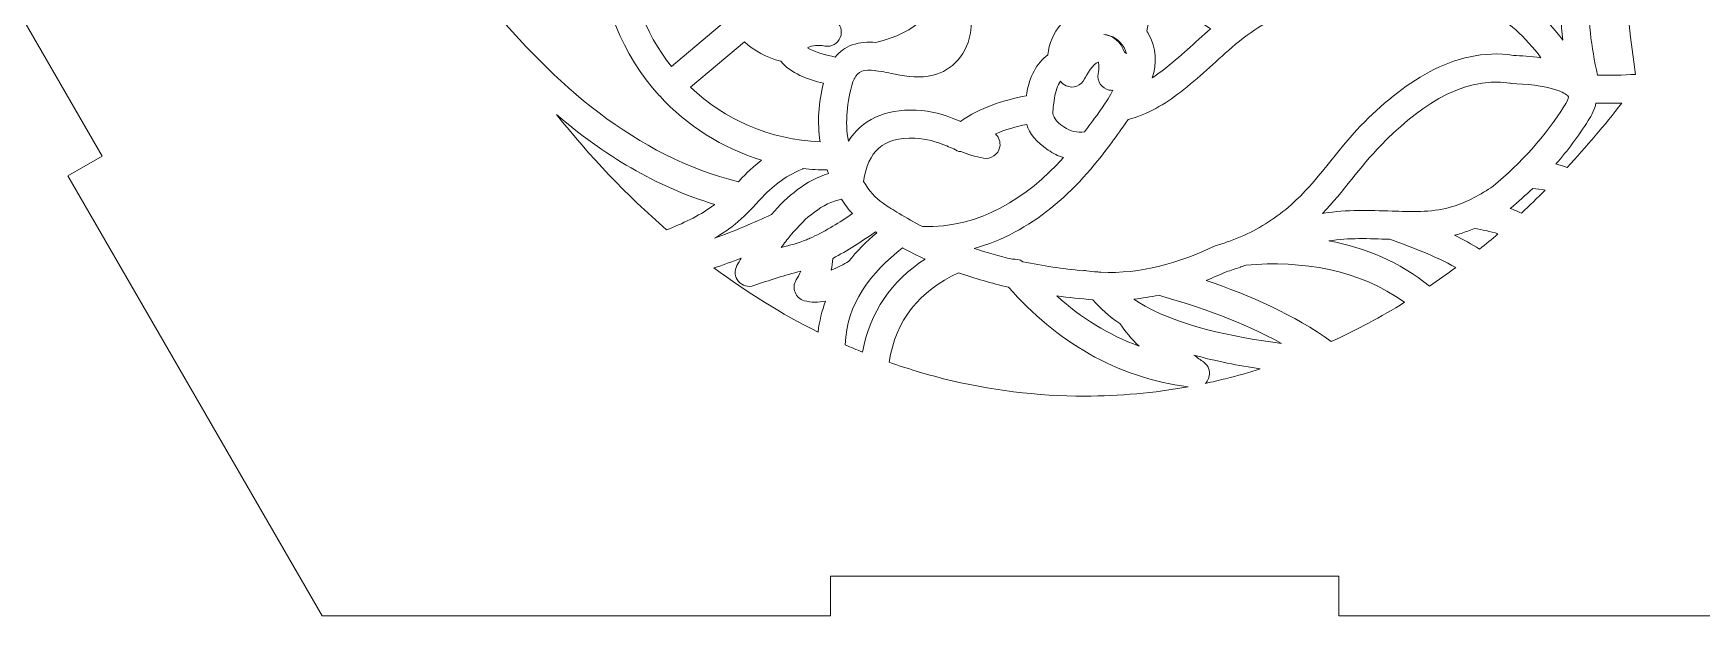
# Model space of a CAD drawing. Header units: millimetres. Extents: x -1990 to 1990, y -412 to 412.
# Drawn here: x 1651.9 to 1778.2, y 184.2 to 228.3 of the extents above; entities that cross this region are included whole.
import ezdxf

# ---------------------------------------------------------------- set-up
doc = ezdxf.new("R2010")
doc.units = ezdxf.units.MM
doc.header["$MEASUREMENT"] = 0
doc.layers.add('Camada 1', color=7, linetype='Continuous')

msp = doc.modelspace()

# ---------------------------------------------------------------- linework, layer by layer
at = {"layer": 'Camada 1', "color": 250, "lineweight": 9}
for points, knots in [([(1789.1841, 184.1591), (1789.1841, 184.1591), (1808.4291, 217.4923), (1808.4291, 217.4923), (1808.4291, 217.4923), (1808.4291, 217.4923), (1805.8311, 218.9923), (1805.8311, 218.9923), (1805.8311, 218.9923), (1805.8311, 218.9923), (1825.0761, 252.3257), (1825.0761, 252.3257), (1825.0761, 252.3257), (1825.0761, 252.3257), (1827.6741, 250.8257), (1827.6741, 250.8257), (1827.6741, 250.8257), (1827.6741, 250.8257), (1846.9192, 284.159), (1846.9192, 284.159), (1846.9192, 284.159), (1846.9192, 284.159), (1827.6741, 317.4923), (1827.6741, 317.4923), (1827.6741, 317.4923), (1827.6741, 317.4923), (1825.0761, 315.9923), (1825.0761, 315.9923), (1825.0761, 315.9923), (1825.0761, 315.9923), (1805.8311, 349.3256), (1805.8311, 349.3256), (1805.8311, 349.3256), (1805.8311, 349.3256), (1808.4291, 350.8256), (1808.4291, 350.8256), (1808.4291, 350.8256), (1808.4291, 350.8256), (1789.1841, 384.1589), (1789.1841, 384.1589), (1789.1841, 384.1589), (1789.1841, 384.1589), (1750.6942, 384.1589), (1750.6942, 384.1589), (1750.6942, 384.1589), (1750.6942, 384.1589), (1750.6942, 381.1589), (1750.6942, 381.1589), (1750.6942, 381.1589), (1750.6942, 381.1589), (1712.2042, 381.1589), (1712.2042, 381.1589), (1712.2042, 381.1589), (1712.2042, 381.1589), (1712.2042, 384.1589), (1712.2042, 384.1589), (1712.2042, 384.1589), (1712.2042, 384.1589), (1673.7142, 384.1589), (1673.7142, 384.1589), (1673.7142, 384.1589), (1673.7142, 384.1589), (1654.4693, 350.8256), (1654.4693, 350.8256), (1654.4693, 350.8256), (1654.4693, 350.8256), (1657.0673, 349.3256), (1657.0673, 349.3256), (1657.0673, 349.3256), (1657.0673, 349.3256), (1637.8223, 315.9923), (1637.8223, 315.9923), (1637.8223, 315.9923), (1637.8223, 315.9923), (1635.2243, 317.4923), (1635.2243, 317.4923), (1635.2243, 317.4923), (1635.2243, 317.4923), (1615.9792, 284.159), (1615.9792, 284.159), (1615.9792, 284.159), (1615.9792, 284.159), (1635.2243, 250.8257), (1635.2243, 250.8257), (1635.2243, 250.8257), (1635.2243, 250.8257), (1637.8223, 252.3257), (1637.8223, 252.3257), (1637.8223, 252.3257), (1637.8223, 252.3257), (1657.0673, 218.9923), (1657.0673, 218.9923), (1657.0673, 218.9923), (1657.0673, 218.9923), (1654.4693, 217.4923), (1654.4693, 217.4923), (1654.4693, 217.4923), (1654.4693, 217.4923), (1673.7142, 184.1591), (1673.7142, 184.1591), (1673.7142, 184.1591), (1673.7142, 184.1591), (1712.2042, 184.1591), (1712.2042, 184.1591), (1712.2042, 184.1591), (1712.2042, 184.1591), (1712.2042, 187.1591), (1712.2042, 187.1591), (1712.2042, 187.1591), (1712.2042, 187.1591), (1750.6942, 187.1591), (1750.6942, 187.1591), (1750.6942, 187.1591), (1750.6942, 187.1591), (1750.6942, 184.1591), (1750.6942, 184.1591), (1750.6942, 184.1591), (1750.6942, 184.1591), (1789.1841, 184.1591), (1789.1841, 184.1591)], [0, 0, 0, 0, 0.03225806, 0.03225806, 0.03225806, 0.03225806, 0.06451613, 0.06451613, 0.06451613, 0.06451613, 0.09677419, 0.09677419, 0.09677419, 0.09677419, 0.12903226, 0.12903226, 0.12903226, 0.12903226, 0.16129032, 0.16129032, 0.16129032, 0.16129032, 0.19354839, 0.19354839, 0.19354839, 0.19354839, 0.22580645, 0.22580645, 0.22580645, 0.22580645, 0.25806452, 0.25806452, 0.25806452, 0.25806452, 0.29032258, 0.29032258, 0.29032258, 0.29032258, 0.32258065, 0.32258065, 0.32258065, 0.32258065, 0.35483871, 0.35483871, 0.35483871, 0.35483871, 0.38709677, 0.38709677, 0.38709677, 0.38709677, 0.41935484, 0.41935484, 0.41935484, 0.41935484, 0.4516129, 0.4516129, 0.4516129, 0.4516129, 0.48387097, 0.48387097, 0.48387097, 0.48387097, 0.51612903, 0.51612903, 0.51612903, 0.51612903, 0.5483871, 0.5483871, 0.5483871, 0.5483871, 0.58064516, 0.58064516, 0.58064516, 0.58064516, 0.61290323, 0.61290323, 0.61290323, 0.61290323, 0.64516129, 0.64516129, 0.64516129, 0.64516129, 0.67741935, 0.67741935, 0.67741935, 0.67741935, 0.70967742, 0.70967742, 0.70967742, 0.70967742, 0.74193548, 0.74193548, 0.74193548, 0.74193548, 0.77419355, 0.77419355, 0.77419355, 0.77419355, 0.80645161, 0.80645161, 0.80645161, 0.80645161, 0.83870968, 0.83870968, 0.83870968, 0.83870968, 0.87096774, 0.87096774, 0.87096774, 0.87096774, 0.90322581, 0.90322581, 0.90322581, 0.90322581, 0.93548387, 0.93548387, 0.93548387, 0.93548387, 1, 1, 1, 1]), ([(1763.3445, 247.3596), (1763.1878, 247.4497), (1763.1238, 247.4517), (1763.0596, 247.4536), (1763.0596, 247.4536), (1762.9719, 244.2933), (1762.9239, 241.1223), (1762.9836, 237.9635), (1762.9836, 237.9635), (1763.0221, 235.9388), (1763.0866, 233.8071), (1763.342, 231.7817), (1763.342, 231.7817), (1764.9475, 230.7852), (1766.4057, 229.4529), (1767.6655, 227.7729), (1767.6655, 227.7729), (1767.5118, 229.0274), (1767.4458, 230.2929), (1767.4694, 231.628), (1767.4694, 231.628), (1767.5052, 233.6521), (1767.691, 235.6785), (1767.7563, 237.7047), (1767.7563, 237.7047), (1767.7784, 238.3941), (1767.5749, 239.0408), (1767.2455, 239.6409), (1767.2455, 239.6409), (1767.2332, 239.6633), (1767.2234, 239.6826), (1767.2128, 239.7058), (1767.2128, 239.7058), (1766.992, 240.1824), (1766.82, 240.6983), (1766.686, 241.2337), (1766.686, 241.2337), (1766.4782, 240.0548), (1765.9209, 238.9711), (1764.834, 238.1202), (1764.834, 238.1202), (1764.3727, 237.7591), (1763.7022, 237.841), (1763.3413, 238.302), (1763.3413, 238.302), (1762.9802, 238.7633), (1763.0621, 239.4338), (1763.5232, 239.7947), (1763.5232, 239.7947), (1765.6029, 241.4226), (1764.3623, 244.9093), (1763.5238, 246.8566), (1763.5238, 246.8566), (1763.4657, 246.9917), (1763.4377, 247.1325), (1763.3445, 247.3596)], [0, 0, 0, 0, 0.06666667, 0.06666667, 0.06666667, 0.06666667, 0.13333333, 0.13333333, 0.13333333, 0.13333333, 0.2, 0.2, 0.2, 0.2, 0.26666667, 0.26666667, 0.26666667, 0.26666667, 0.33333333, 0.33333333, 0.33333333, 0.33333333, 0.4, 0.4, 0.4, 0.4, 0.46666667, 0.46666667, 0.46666667, 0.46666667, 0.53333333, 0.53333333, 0.53333333, 0.53333333, 0.6, 0.6, 0.6, 0.6, 0.66666667, 0.66666667, 0.66666667, 0.66666667, 0.73333333, 0.73333333, 0.73333333, 0.73333333, 0.8, 0.8, 0.8, 0.8, 0.86666667, 0.86666667, 0.86666667, 0.86666667, 1, 1, 1, 1]), ([(1771.9627, 240.3204), (1771.6567, 240.4371), (1771.3628, 240.5977), (1771.1063, 240.7538), (1771.1063, 240.7538), (1770.2366, 241.2833), (1769.3717, 241.97), (1768.5672, 242.6456), (1768.5672, 242.6456), (1768.682, 241.9264), (1768.8581, 241.2242), (1769.1286, 240.6296), (1769.1286, 240.6296), (1769.6313, 239.702), (1769.9159, 238.6972), (1769.8816, 237.6362), (1769.8816, 237.6362), (1769.8168, 235.6206), (1769.6311, 233.6031), (1769.5956, 231.5905), (1769.5956, 231.5905), (1769.5556, 229.3296), (1769.7923, 227.2991), (1770.2944, 225.1408), (1770.2944, 225.1408), (1771.2397, 225.0998), (1772.2117, 225.1298), (1773.1549, 225.1906), (1773.1549, 225.1906), (1772.4563, 230.2042), (1772.0469, 235.2591), (1771.9627, 240.3204)], [0, 0, 0, 0, 0.11111111, 0.11111111, 0.11111111, 0.11111111, 0.22222222, 0.22222222, 0.22222222, 0.22222222, 0.33333333, 0.33333333, 0.33333333, 0.33333333, 0.44444444, 0.44444444, 0.44444444, 0.44444444, 0.55555556, 0.55555556, 0.55555556, 0.55555556, 0.66666667, 0.66666667, 0.66666667, 0.66666667, 0.77777778, 0.77777778, 0.77777778, 0.77777778, 1, 1, 1, 1]), ([(1703.4855, 237.9029), (1703.4855, 237.9029), (1698.252, 241.4675), (1698.252, 241.4675), (1698.252, 241.4675), (1697.3775, 239.555), (1696.8903, 237.4287), (1696.8903, 235.1883), (1696.8903, 235.1883), (1696.8903, 231.6337), (1698.117, 228.366), (1700.17, 225.785), (1700.17, 225.785), (1700.17, 225.785), (1704.3357, 229.2966), (1704.3357, 229.2966), (1704.3357, 229.2966), (1703.7301, 230.2914), (1703.3118, 231.4476), (1703.0413, 232.6864), (1703.0413, 232.6864), (1703.0317, 232.7302), (1703.0257, 232.768), (1703.0215, 232.8125), (1703.0215, 232.8125), (1702.8529, 234.5856), (1702.9866, 236.3026), (1703.4855, 237.9029)], [0, 0, 0, 0, 0.125, 0.125, 0.125, 0.125, 0.25, 0.25, 0.25, 0.25, 0.375, 0.375, 0.375, 0.375, 0.5, 0.5, 0.5, 0.5, 0.625, 0.625, 0.625, 0.625, 0.75, 0.75, 0.75, 0.75, 1, 1, 1, 1]), ([(1705.2336, 217.0545), (1705.2336, 217.0545), (1705.281, 217.1058), (1705.281, 217.1058), (1705.281, 217.1058), (1705.8615, 217.7325), (1706.403, 218.2437), (1706.9905, 218.686), (1706.9905, 218.686), (1703.9919, 219.5964), (1701.3392, 221.3019), (1699.2774, 223.557), (1699.2774, 223.557), (1699.2668, 223.5682), (1699.2564, 223.5797), (1699.2462, 223.5914), (1699.2462, 223.5914), (1696.4612, 226.6539), (1694.7638, 230.7231), (1694.7638, 235.1883), (1694.7638, 235.1883), (1694.7638, 235.3427), (1694.7659, 235.4964), (1694.7697, 235.6498), (1694.7697, 235.6498), (1694.6028, 235.5892), (1694.4363, 235.5271), (1694.27, 235.4637), (1694.27, 235.4637), (1694.2562, 235.4579), (1694.2423, 235.4528), (1694.2285, 235.4477), (1694.2285, 235.4477), (1692.8358, 234.9148), (1691.4725, 234.2894), (1690.1763, 233.5527), (1690.1763, 233.5527), (1690.1633, 233.5449), (1690.1501, 233.5374), (1690.1368, 233.5302), (1690.1368, 233.5302), (1688.7285, 232.7264), (1687.4003, 231.7907), (1686.2013, 230.6989), (1686.2013, 230.6989), (1691.1752, 224.5277), (1697.5083, 218.9385), (1705.2336, 217.0545)], [0, 0, 0, 0, 0.07692308, 0.07692308, 0.07692308, 0.07692308, 0.15384615, 0.15384615, 0.15384615, 0.15384615, 0.23076923, 0.23076923, 0.23076923, 0.23076923, 0.30769231, 0.30769231, 0.30769231, 0.30769231, 0.38461538, 0.38461538, 0.38461538, 0.38461538, 0.46153846, 0.46153846, 0.46153846, 0.46153846, 0.53846154, 0.53846154, 0.53846154, 0.53846154, 0.61538462, 0.61538462, 0.61538462, 0.61538462, 0.69230769, 0.69230769, 0.69230769, 0.69230769, 0.76923077, 0.76923077, 0.76923077, 0.76923077, 0.84615385, 0.84615385, 0.84615385, 0.84615385, 1, 1, 1, 1]), ([(1714.0276, 224.8831), (1714.0176, 224.8618), (1714.0068, 224.841), (1713.9953, 224.8204), (1713.9953, 224.8204), (1713.9625, 224.754), (1713.933, 224.6864), (1713.906, 224.6192), (1713.906, 224.6192), (1713.4386, 223.0957), (1713.2995, 221.5948), (1713.5613, 220.1223), (1713.5613, 220.1223), (1714.5703, 221.7304), (1716.2843, 222.5813), (1718.6942, 222.4745), (1718.6942, 222.4745), (1719.8489, 222.4235), (1720.761, 222.1638), (1721.8177, 221.727), (1721.8177, 221.727), (1721.8992, 221.6934), (1721.9793, 221.6601), (1722.0591, 221.6269), (1722.0591, 221.6269), (1723.5239, 222.6602), (1725.2796, 223.2431), (1727.0419, 223.5638), (1727.0419, 223.5638), (1727.0499, 223.6184), (1727.0585, 223.6735), (1727.0674, 223.7294), (1727.0674, 223.7294), (1727.2703, 225.0094), (1727.8, 226.0417), (1728.6583, 226.6658), (1728.6583, 226.6658), (1728.7425, 227.5264), (1729.1, 228.3286), (1729.6559, 228.9636), (1729.6559, 228.9636), (1729.2044, 230.0571), (1727.5863, 230.1898), (1726.5262, 230.2183), (1726.5262, 230.2183), (1725.9407, 230.2338), (1725.4761, 230.7242), (1725.4918, 231.3096), (1725.4918, 231.3096), (1725.5073, 231.8951), (1725.9977, 232.3597), (1726.5832, 232.344), (1726.5832, 232.344), (1728.5181, 232.2923), (1730.5741, 231.7845), (1731.4594, 230.1549), (1731.4594, 230.1549), (1731.4905, 230.1651), (1731.5219, 230.1749), (1731.5534, 230.1842), (1731.5534, 230.1842), (1732.4576, 230.4539), (1733.3944, 230.3958), (1734.2233, 230.0673), (1734.2233, 230.0673), (1734.2293, 230.6646), (1734.1123, 231.258), (1733.8342, 231.8104), (1733.8342, 231.8104), (1733.7848, 231.9087), (1733.7315, 232.0033), (1733.6696, 232.1024), (1733.6696, 232.1024), (1732.8836, 233.349), (1731.4413, 233.9464), (1730.0193, 234.1273), (1730.0193, 234.1273), (1729.4602, 234.1984), (1728.8886, 234.2116), (1728.3127, 234.1773), (1728.3127, 234.1773), (1728.2755, 234.1729), (1728.2379, 234.1703), (1728.1996, 234.1699), (1728.1996, 234.1699), (1726.2788, 234.0348), (1724.3152, 233.3796), (1722.6067, 232.5883), (1722.6067, 232.5883), (1722.5843, 231.9791), (1722.504, 231.4106), (1722.3696, 230.8818), (1722.3696, 230.8818), (1723.1653, 229.4046), (1722.9718, 227.5513), (1721.846, 226.2707), (1721.846, 226.2707), (1721.3403, 225.6955), (1720.7142, 225.3033), (1719.9703, 225.1172), (1719.9703, 225.1172), (1719.0234, 224.8803), (1718.0473, 225.0158), (1717.1046, 225.1991), (1717.1046, 225.1991), (1716.7416, 225.2697), (1716.171, 225.4069), (1715.634, 225.4694), (1715.634, 225.4694), (1715.6115, 225.4711), (1715.5892, 225.4737), (1715.5668, 225.4768), (1715.5668, 225.4768), (1715.1892, 225.5164), (1714.8336, 225.5153), (1714.5852, 225.4239), (1714.5852, 225.4239), (1714.3279, 225.3293), (1714.1544, 225.1189), (1714.0276, 224.8831)], [0, 0, 0, 0, 0.03225806, 0.03225806, 0.03225806, 0.03225806, 0.06451613, 0.06451613, 0.06451613, 0.06451613, 0.09677419, 0.09677419, 0.09677419, 0.09677419, 0.12903226, 0.12903226, 0.12903226, 0.12903226, 0.16129032, 0.16129032, 0.16129032, 0.16129032, 0.19354839, 0.19354839, 0.19354839, 0.19354839, 0.22580645, 0.22580645, 0.22580645, 0.22580645, 0.25806452, 0.25806452, 0.25806452, 0.25806452, 0.29032258, 0.29032258, 0.29032258, 0.29032258, 0.32258065, 0.32258065, 0.32258065, 0.32258065, 0.35483871, 0.35483871, 0.35483871, 0.35483871, 0.38709677, 0.38709677, 0.38709677, 0.38709677, 0.41935484, 0.41935484, 0.41935484, 0.41935484, 0.4516129, 0.4516129, 0.4516129, 0.4516129, 0.48387097, 0.48387097, 0.48387097, 0.48387097, 0.51612903, 0.51612903, 0.51612903, 0.51612903, 0.5483871, 0.5483871, 0.5483871, 0.5483871, 0.58064516, 0.58064516, 0.58064516, 0.58064516, 0.61290323, 0.61290323, 0.61290323, 0.61290323, 0.64516129, 0.64516129, 0.64516129, 0.64516129, 0.67741935, 0.67741935, 0.67741935, 0.67741935, 0.70967742, 0.70967742, 0.70967742, 0.70967742, 0.74193548, 0.74193548, 0.74193548, 0.74193548, 0.77419355, 0.77419355, 0.77419355, 0.77419355, 0.80645161, 0.80645161, 0.80645161, 0.80645161, 0.83870968, 0.83870968, 0.83870968, 0.83870968, 0.87096774, 0.87096774, 0.87096774, 0.87096774, 0.90322581, 0.90322581, 0.90322581, 0.90322581, 0.93548387, 0.93548387, 0.93548387, 0.93548387, 1, 1, 1, 1]), ([(1761.9437, 230.1389), (1761.8665, 230.1719), (1761.7936, 230.2136), (1761.7266, 230.2634), (1761.7266, 230.2634), (1757.6825, 232.5279), (1752.6595, 232.4095), (1747.5874, 230.25), (1747.5874, 230.25), (1745.6782, 229.437), (1744.1449, 228.5889), (1742.5829, 227.2234), (1742.5829, 227.2234), (1741.2759, 226.0808), (1740.1003, 224.922), (1738.7151, 223.847), (1738.7151, 223.847), (1737.5342, 222.9305), (1736.1955, 222.1447), (1734.7405, 221.7602), (1734.7405, 221.7602), (1734.3148, 221.1239), (1733.8437, 220.5119), (1733.5011, 220.0356), (1733.5011, 220.0356), (1730.8076, 216.2904), (1727.376, 213.1586), (1723.0822, 212.0001), (1723.0822, 212.0001), (1724.0332, 211.6787), (1724.9999, 211.404), (1725.9781, 211.1715), (1725.9781, 211.1715), (1726.255, 211.22), (1726.5459, 211.1579), (1726.7805, 210.991), (1726.7805, 210.991), (1728.2715, 210.6731), (1729.786, 210.4498), (1731.3097, 210.3058), (1731.3097, 210.3058), (1731.4039, 210.3186), (1731.5013, 210.3186), (1731.6, 210.3043), (1731.6, 210.3043), (1731.8618, 210.2669), (1732.1235, 210.238), (1732.3853, 210.2173), (1732.3853, 210.2173), (1732.4829, 210.2105), (1732.5805, 210.2039), (1732.6782, 210.1978), (1732.6782, 210.1978), (1735.6717, 210.0311), (1738.6453, 210.9176), (1741.3376, 212.1897), (1741.3376, 212.1897), (1741.3937, 212.2161), (1741.4435, 212.2348), (1741.5033, 212.2516), (1741.5033, 212.2516), (1741.8414, 212.3471), (1742.1733, 212.4539), (1742.4993, 212.5721), (1742.4993, 212.5721), (1742.8358, 212.7157), (1743.1745, 212.8537), (1743.5154, 212.9862), (1743.5154, 212.9862), (1744.8082, 213.5731), (1745.9976, 214.3512), (1747.0866, 215.3107), (1747.0866, 215.3107), (1749.0726, 217.0605), (1750.5185, 219.4082), (1752.3737, 221.3126), (1752.3737, 221.3126), (1755.3503, 224.368), (1759.4084, 227.3414), (1763.9215, 226.6288), (1763.9215, 226.6288), (1764.4899, 226.6001), (1765.2302, 226.555), (1766.0023, 226.4446), (1766.0023, 226.4446), (1764.8242, 228.0277), (1763.4547, 229.253), (1761.9437, 230.1389)], [0, 0, 0, 0, 0.04347826, 0.04347826, 0.04347826, 0.04347826, 0.08695652, 0.08695652, 0.08695652, 0.08695652, 0.13043478, 0.13043478, 0.13043478, 0.13043478, 0.17391304, 0.17391304, 0.17391304, 0.17391304, 0.2173913, 0.2173913, 0.2173913, 0.2173913, 0.26086957, 0.26086957, 0.26086957, 0.26086957, 0.30434783, 0.30434783, 0.30434783, 0.30434783, 0.34782609, 0.34782609, 0.34782609, 0.34782609, 0.39130435, 0.39130435, 0.39130435, 0.39130435, 0.43478261, 0.43478261, 0.43478261, 0.43478261, 0.47826087, 0.47826087, 0.47826087, 0.47826087, 0.52173913, 0.52173913, 0.52173913, 0.52173913, 0.56521739, 0.56521739, 0.56521739, 0.56521739, 0.60869565, 0.60869565, 0.60869565, 0.60869565, 0.65217391, 0.65217391, 0.65217391, 0.65217391, 0.69565217, 0.69565217, 0.69565217, 0.69565217, 0.73913043, 0.73913043, 0.73913043, 0.73913043, 0.7826087, 0.7826087, 0.7826087, 0.7826087, 0.82608696, 0.82608696, 0.82608696, 0.82608696, 0.86956522, 0.86956522, 0.86956522, 0.86956522, 0.91304348, 0.91304348, 0.91304348, 0.91304348, 1, 1, 1, 1]), ([(1740.9827, 228.6478), (1739.5827, 229.5848), (1737.9991, 230.2132), (1736.3384, 230.4911), (1736.3384, 230.4911), (1736.3784, 229.8223), (1736.3108, 229.1456), (1736.1513, 228.4828), (1736.1513, 228.4828), (1736.2006, 228.406), (1736.2478, 228.3271), (1736.2925, 228.2461), (1736.2925, 228.2461), (1736.8688, 227.2021), (1736.9432, 225.9927), (1736.5698, 224.9239), (1736.5698, 224.9239), (1736.8616, 225.1153), (1737.1429, 225.3186), (1737.4115, 225.527), (1737.4115, 225.527), (1738.6891, 226.5187), (1739.7875, 227.5907), (1740.9827, 228.6478)], [0, 0, 0, 0, 0.14285714, 0.14285714, 0.14285714, 0.14285714, 0.28571429, 0.28571429, 0.28571429, 0.28571429, 0.42857143, 0.42857143, 0.42857143, 0.42857143, 0.57142857, 0.57142857, 0.57142857, 0.57142857, 0.71428571, 0.71428571, 0.71428571, 0.71428571, 1, 1, 1, 1]), ([(1705.6861, 227.6534), (1705.6861, 227.6534), (1701.6084, 224.216), (1701.6084, 224.216), (1701.6084, 224.216), (1704.1843, 221.7738), (1707.6198, 220.2293), (1711.4138, 220.083), (1711.4138, 220.083), (1711.2025, 221.542), (1711.3005, 223.0268), (1711.6716, 224.5192), (1711.6716, 224.5192), (1710.4686, 224.798), (1709.1811, 225.2784), (1708.4458, 226.1818), (1708.4458, 226.1818), (1707.3448, 226.4753), (1706.434, 226.9835), (1705.6861, 227.6534)], [0, 0, 0, 0, 0.16666667, 0.16666667, 0.16666667, 0.16666667, 0.33333333, 0.33333333, 0.33333333, 0.33333333, 0.5, 0.5, 0.5, 0.5, 0.66666667, 0.66666667, 0.66666667, 0.66666667, 1, 1, 1, 1]), ([(1732.897, 228.2201), (1733.5962, 228.1193), (1734.1876, 227.6572), (1734.4726, 226.8787), (1734.4726, 226.8787), (1734.5191, 226.8444), (1734.5646, 226.8091), (1734.6093, 226.773), (1734.6093, 226.773), (1734.5691, 226.9255), (1734.5098, 227.075), (1734.4309, 227.2181), (1734.4309, 227.2181), (1734.1098, 227.7997), (1733.5275, 228.1627), (1732.897, 228.2201)], [0, 0, 0, 0, 0.2, 0.2, 0.2, 0.2, 0.4, 0.4, 0.4, 0.4, 0.6, 0.6, 0.6, 0.6, 1, 1, 1, 1]), ([(1733.1358, 223.1906), (1733.1622, 223.241), (1733.1928, 223.289), (1733.2268, 223.3345), (1733.2268, 223.3345), (1733.3744, 223.5718), (1733.499, 223.7939), (1733.5807, 223.9797), (1733.5807, 223.9797), (1733.4941, 223.9744), (1733.4059, 223.9799), (1733.3172, 223.997), (1733.3172, 223.997), (1732.742, 224.1075), (1732.3632, 224.6668), (1732.4738, 225.2419), (1732.4738, 225.2419), (1732.4999, 225.3773), (1732.5455, 225.7259), (1732.5165, 225.9685), (1732.5165, 225.9685), (1732.5085, 226.003), (1732.5021, 226.0376), (1732.4974, 226.0727), (1732.4974, 226.0727), (1732.4931, 226.0878), (1732.4887, 226.1021), (1732.4836, 226.1152), (1732.4836, 226.1152), (1732.088, 226.0108), (1731.58, 225.1334), (1731.4515, 224.8521), (1731.4515, 224.8521), (1731.208, 224.3193), (1730.5752, 224.0835), (1730.0425, 224.3268), (1730.0425, 224.3268), (1729.8704, 224.4055), (1729.7292, 224.5248), (1729.6252, 224.6681), (1729.6252, 224.6681), (1729.3851, 224.3576), (1729.251, 223.9227), (1729.1676, 223.3964), (1729.1676, 223.3964), (1729.1251, 223.1276), (1729.0861, 222.9037), (1729.0634, 222.7099), (1729.0634, 222.7099), (1729.07, 222.6119), (1729.0625, 222.5156), (1729.043, 222.4229), (1729.043, 222.4229), (1729.0383, 221.9495), (1729.2214, 221.6596), (1729.886, 221.2086), (1729.886, 221.2086), (1730.3789, 220.8741), (1730.8857, 220.756), (1731.4413, 220.822), (1731.4413, 220.822), (1731.5538, 220.9727), (1731.6651, 221.1244), (1731.7748, 221.2771), (1731.7748, 221.2771), (1732.0508, 221.6607), (1732.6758, 222.475), (1733.1358, 223.1906)], [0, 0, 0, 0, 0.05555556, 0.05555556, 0.05555556, 0.05555556, 0.11111111, 0.11111111, 0.11111111, 0.11111111, 0.16666667, 0.16666667, 0.16666667, 0.16666667, 0.22222222, 0.22222222, 0.22222222, 0.22222222, 0.27777778, 0.27777778, 0.27777778, 0.27777778, 0.33333333, 0.33333333, 0.33333333, 0.33333333, 0.38888889, 0.38888889, 0.38888889, 0.38888889, 0.44444444, 0.44444444, 0.44444444, 0.44444444, 0.5, 0.5, 0.5, 0.5, 0.55555556, 0.55555556, 0.55555556, 0.55555556, 0.61111111, 0.61111111, 0.61111111, 0.61111111, 0.66666667, 0.66666667, 0.66666667, 0.66666667, 0.72222222, 0.72222222, 0.72222222, 0.72222222, 0.77777778, 0.77777778, 0.77777778, 0.77777778, 0.83333333, 0.83333333, 0.83333333, 0.83333333, 0.88888889, 0.88888889, 0.88888889, 0.88888889, 1, 1, 1, 1]), ([(1768.0649, 223.5249), (1768.0509, 223.5425), (1768.0372, 223.5606), (1768.0243, 223.5791), (1768.0243, 223.5791), (1767.8556, 223.7569), (1767.3525, 223.951), (1767.2119, 223.998), (1767.2119, 223.998), (1766.1748, 224.3455), (1764.8435, 224.4535), (1763.7566, 224.5078), (1763.7566, 224.5078), (1763.7141, 224.5099), (1763.6782, 224.5137), (1763.6363, 224.5207), (1763.6363, 224.5207), (1759.8812, 225.1411), (1756.3417, 222.3382), (1753.8968, 219.8286), (1753.8968, 219.8286), (1752.2999, 218.1895), (1751.0401, 216.2883), (1749.4569, 214.6419), (1749.4569, 214.6419), (1749.4956, 214.6485), (1749.5345, 214.6549), (1749.5732, 214.6613), (1749.5732, 214.6613), (1751.2921, 214.9428), (1752.9979, 214.879), (1754.7259, 214.8259), (1754.7259, 214.8259), (1754.7336, 214.8256), (1754.7412, 214.8254), (1754.7489, 214.825), (1754.7489, 214.825), (1754.8203, 214.8229), (1754.8916, 214.8208), (1754.963, 214.8186), (1754.963, 214.8186), (1756.3623, 214.7769), (1757.9643, 214.7351), (1759.3098, 215.1642), (1759.3098, 215.1642), (1760.4071, 215.514), (1761.4363, 216.0671), (1762.3835, 216.7181), (1762.3835, 216.7181), (1764.4746, 218.4725), (1766.3377, 220.494), (1767.7778, 222.8201), (1767.7778, 222.8201), (1767.7867, 222.8344), (1767.7944, 222.8465), (1767.804, 222.8605), (1767.804, 222.8605), (1767.8754, 222.9647), (1768.1172, 223.3581), (1768.0757, 223.4989), (1768.0757, 223.4989), (1768.0732, 223.5074), (1768.0696, 223.5161), (1768.0649, 223.5249)], [0, 0, 0, 0, 0.05882353, 0.05882353, 0.05882353, 0.05882353, 0.11764706, 0.11764706, 0.11764706, 0.11764706, 0.17647059, 0.17647059, 0.17647059, 0.17647059, 0.23529412, 0.23529412, 0.23529412, 0.23529412, 0.29411765, 0.29411765, 0.29411765, 0.29411765, 0.35294118, 0.35294118, 0.35294118, 0.35294118, 0.41176471, 0.41176471, 0.41176471, 0.41176471, 0.47058824, 0.47058824, 0.47058824, 0.47058824, 0.52941176, 0.52941176, 0.52941176, 0.52941176, 0.58823529, 0.58823529, 0.58823529, 0.58823529, 0.64705882, 0.64705882, 0.64705882, 0.64705882, 0.70588235, 0.70588235, 0.70588235, 0.70588235, 0.76470588, 0.76470588, 0.76470588, 0.76470588, 0.82352941, 0.82352941, 0.82352941, 0.82352941, 0.88235294, 0.88235294, 0.88235294, 0.88235294, 1, 1, 1, 1]), ([(1772.1273, 223.0117), (1771.4706, 222.9904), (1770.8107, 222.9892), (1770.1604, 223.0185), (1770.1604, 223.0185), (1770.0698, 222.543), (1769.8489, 222.0881), (1769.5737, 221.6811), (1769.5737, 221.6811), (1768.8519, 220.5179), (1768.0341, 219.4246), (1767.1394, 218.3975), (1767.1394, 218.3975), (1767.4239, 218.3232), (1767.7049, 218.2348), (1767.9807, 218.131), (1767.9807, 218.131), (1769.435, 219.6934), (1770.818, 221.3253), (1772.1273, 223.0117)], [0, 0, 0, 0, 0.16666667, 0.16666667, 0.16666667, 0.16666667, 0.33333333, 0.33333333, 0.33333333, 0.33333333, 0.5, 0.5, 0.5, 0.5, 0.66666667, 0.66666667, 0.66666667, 0.66666667, 1, 1, 1, 1]), ([(1699.7999, 213.4006), (1700.99, 213.8683), (1702.2128, 214.4444), (1703.2327, 215.1763), (1703.2327, 215.1763), (1703.3056, 215.2286), (1703.3764, 215.2816), (1703.446, 215.335), (1703.446, 215.335), (1698.9872, 216.6615), (1694.9951, 219.1088), (1691.4503, 222.1494), (1691.4503, 222.1494), (1693.9759, 218.994), (1696.7638, 216.0429), (1699.7999, 213.4006)], [0, 0, 0, 0, 0.2, 0.2, 0.2, 0.2, 0.4, 0.4, 0.4, 0.4, 0.6, 0.6, 0.6, 0.6, 1, 1, 1, 1]), ([(1716.2008, 215.4202), (1716.2182, 215.4083), (1716.2356, 215.3958), (1716.2527, 215.3828), (1716.2527, 215.3828), (1716.571, 215.1555), (1716.9425, 214.9233), (1717.3951, 214.6449), (1717.3951, 214.6449), (1717.9741, 214.2889), (1718.5642, 213.9574), (1719.1639, 213.6496), (1719.1639, 213.6496), (1723.5521, 213.5565), (1727.0593, 215.7992), (1729.8487, 218.88), (1729.8487, 218.88), (1729.4494, 219.0078), (1729.0625, 219.1973), (1728.6917, 219.449), (1728.6917, 219.449), (1727.7566, 220.0838), (1727.2679, 220.6835), (1727.0612, 221.4017), (1727.0612, 221.4017), (1726.2561, 221.2358), (1725.448, 221.0021), (1724.6916, 220.6716), (1724.6916, 220.6716), (1724.9576, 220.4313), (1725.0965, 220.0621), (1725.0257, 219.6853), (1725.0257, 219.6853), (1724.9176, 219.1096), (1724.3598, 218.7283), (1723.7844, 218.8366), (1723.7844, 218.8366), (1723.1623, 218.9533), (1722.619, 219.1256), (1722.0757, 219.3308), (1722.0757, 219.3308), (1721.8868, 219.3508), (1721.7033, 219.4208), (1721.5468, 219.5388), (1721.5468, 219.5388), (1721.3698, 219.6107), (1721.1902, 219.6853), (1721.0054, 219.7617), (1721.0054, 219.7617), (1720.1805, 220.1028), (1719.5027, 220.3101), (1718.6002, 220.3501), (1718.6002, 220.3501), (1716.168, 220.4577), (1715.0516, 219.3304), (1714.7122, 217.0781), (1714.7122, 217.0781), (1715.1553, 216.3168), (1715.5758, 215.8736), (1716.2008, 215.4202)], [0, 0, 0, 0, 0.0625, 0.0625, 0.0625, 0.0625, 0.125, 0.125, 0.125, 0.125, 0.1875, 0.1875, 0.1875, 0.1875, 0.25, 0.25, 0.25, 0.25, 0.3125, 0.3125, 0.3125, 0.3125, 0.375, 0.375, 0.375, 0.375, 0.4375, 0.4375, 0.4375, 0.4375, 0.5, 0.5, 0.5, 0.5, 0.5625, 0.5625, 0.5625, 0.5625, 0.625, 0.625, 0.625, 0.625, 0.6875, 0.6875, 0.6875, 0.6875, 0.75, 0.75, 0.75, 0.75, 0.8125, 0.8125, 0.8125, 0.8125, 0.875, 0.875, 0.875, 0.875, 1, 1, 1, 1]), ([(1706.417, 215.2057), (1706.3855, 215.1674), (1706.3515, 215.1319), (1706.3154, 215.0985), (1706.3154, 215.0985), (1705.7463, 214.5005), (1705.1836, 213.9591), (1704.4725, 213.4487), (1704.4725, 213.4487), (1704.1392, 213.2094), (1703.7894, 212.9851), (1703.4285, 212.7743), (1703.4285, 212.7743), (1704.9193, 213.3017), (1706.4391, 213.9757), (1707.7289, 214.5571), (1707.7289, 214.5571), (1708.9347, 215.9683), (1710.3769, 217.1619), (1712.0597, 217.6751), (1712.0597, 217.6751), (1712.0239, 217.7648), (1711.9895, 217.855), (1711.9565, 217.9449), (1711.9565, 217.9449), (1711.3415, 217.9468), (1710.7344, 217.9806), (1710.1362, 218.0453), (1710.1362, 218.0453), (1710.1134, 218.0332), (1710.09, 218.0219), (1710.0662, 218.0115), (1710.0662, 218.0115), (1708.6693, 217.3988), (1707.8616, 216.7625), (1706.8415, 215.661), (1706.8415, 215.661), (1706.6979, 215.5059), (1706.5574, 215.3545), (1706.417, 215.2057)], [0, 0, 0, 0, 0.09090909, 0.09090909, 0.09090909, 0.09090909, 0.18181818, 0.18181818, 0.18181818, 0.18181818, 0.27272727, 0.27272727, 0.27272727, 0.27272727, 0.36363636, 0.36363636, 0.36363636, 0.36363636, 0.45454545, 0.45454545, 0.45454545, 0.45454545, 0.54545455, 0.54545455, 0.54545455, 0.54545455, 0.63636364, 0.63636364, 0.63636364, 0.63636364, 0.72727273, 0.72727273, 0.72727273, 0.72727273, 0.81818182, 0.81818182, 0.81818182, 0.81818182, 1, 1, 1, 1]), ([(1766.3181, 216.4078), (1766.0089, 216.4748), (1765.6948, 216.5214), (1765.3792, 216.5512), (1765.3792, 216.5512), (1764.8412, 216.0335), (1764.2838, 215.5353), (1763.7103, 215.0555), (1763.7103, 215.0555), (1763.6977, 215.0449), (1763.6858, 215.0355), (1763.6737, 215.0262), (1763.6737, 215.0262), (1763.9606, 214.922), (1764.2421, 214.8046), (1764.5163, 214.6725), (1764.5163, 214.6725), (1765.1279, 215.2386), (1765.7282, 215.8177), (1766.3181, 216.4078)], [0, 0, 0, 0, 0.16666667, 0.16666667, 0.16666667, 0.16666667, 0.33333333, 0.33333333, 0.33333333, 0.33333333, 0.5, 0.5, 0.5, 0.5, 0.66666667, 0.66666667, 0.66666667, 0.66666667, 1, 1, 1, 1]), ([(1709.2362, 213.0472), (1709.2166, 213.021), (1709.1958, 212.9957), (1709.1737, 212.9715), (1709.1737, 212.9715), (1708.9317, 212.6772), (1708.7012, 212.3735), (1708.4828, 212.0681), (1708.4828, 212.0681), (1709.1275, 212.2391), (1709.78, 212.4043), (1710.3786, 212.6504), (1710.3786, 212.6504), (1710.4964, 212.6989), (1710.6147, 212.7499), (1710.7333, 212.8035), (1710.7333, 212.8035), (1710.7657, 212.8203), (1710.7988, 212.8356), (1710.8333, 212.8492), (1710.8333, 212.8492), (1711.8581, 213.3232), (1712.9075, 213.9757), (1713.8781, 214.6332), (1713.8781, 214.6332), (1713.5778, 214.9518), (1713.3065, 215.3065), (1713.04, 215.7326), (1713.04, 215.7326), (1711.595, 215.4266), (1710.3059, 214.3304), (1709.2362, 213.0472)], [0, 0, 0, 0, 0.11111111, 0.11111111, 0.11111111, 0.11111111, 0.22222222, 0.22222222, 0.22222222, 0.22222222, 0.33333333, 0.33333333, 0.33333333, 0.33333333, 0.44444444, 0.44444444, 0.44444444, 0.44444444, 0.55555556, 0.55555556, 0.55555556, 0.55555556, 0.66666667, 0.66666667, 0.66666667, 0.66666667, 0.77777778, 0.77777778, 0.77777778, 0.77777778, 1, 1, 1, 1]), ([(1762.7472, 213.0974), (1762.1645, 213.2917), (1761.5554, 213.4219), (1760.9598, 213.5093), (1760.9598, 213.5093), (1760.631, 213.3711), (1760.2963, 213.2467), (1759.9558, 213.138), (1759.9558, 213.138), (1759.7889, 213.0848), (1759.6204, 213.0372), (1759.4507, 212.9944), (1759.4507, 212.9944), (1760.117, 212.6708), (1760.7616, 212.3214), (1761.36, 211.9437), (1761.36, 211.9437), (1761.8278, 212.3212), (1762.2902, 212.7057), (1762.7472, 213.0974)], [0, 0, 0, 0, 0.16666667, 0.16666667, 0.16666667, 0.16666667, 0.33333333, 0.33333333, 0.33333333, 0.33333333, 0.5, 0.5, 0.5, 0.5, 0.66666667, 0.66666667, 0.66666667, 0.66666667, 1, 1, 1, 1]), ([(1712.3755, 211.2387), (1712.3708, 210.9389), (1712.3242, 210.6393), (1712.2479, 210.3445), (1712.2479, 210.3445), (1712.7506, 210.548), (1713.2476, 210.8132), (1713.5738, 210.9991), (1713.5738, 210.9991), (1714.1986, 211.7874), (1714.9225, 212.5166), (1715.7151, 213.188), (1715.7151, 213.188), (1715.6827, 213.2086), (1715.6508, 213.2292), (1715.6191, 213.2499), (1715.6191, 213.2499), (1714.6014, 212.5417), (1713.4928, 211.8182), (1712.3755, 211.2387)], [0, 0, 0, 0, 0.16666667, 0.16666667, 0.16666667, 0.16666667, 0.33333333, 0.33333333, 0.33333333, 0.33333333, 0.5, 0.5, 0.5, 0.5, 0.66666667, 0.66666667, 0.66666667, 0.66666667, 1, 1, 1, 1]), ([(1759.5541, 210.5448), (1757.9891, 211.424), (1756.1441, 212.1313), (1754.5454, 212.6916), (1754.5454, 212.6916), (1752.9936, 212.7407), (1751.434, 212.806), (1749.9509, 212.5683), (1749.9509, 212.5683), (1752.7003, 212.0507), (1755.2943, 210.9706), (1757.5747, 209.1407), (1757.5747, 209.1407), (1758.2441, 209.5943), (1758.9042, 210.0619), (1759.5541, 210.5448)], [0, 0, 0, 0, 0.2, 0.2, 0.2, 0.2, 0.4, 0.4, 0.4, 0.4, 0.6, 0.6, 0.6, 0.6, 1, 1, 1, 1]), ([(1711.2622, 205.6586), (1711.3592, 206.4799), (1711.5572, 207.2618), (1711.8408, 208.0046), (1711.8408, 208.0046), (1711.2845, 207.8972), (1710.731, 207.887), (1710.2178, 208.035), (1710.2178, 208.035), (1709.8884, 208.1301), (1709.6454, 208.3521), (1709.5214, 208.6717), (1709.5214, 208.6717), (1709.3972, 208.9914), (1709.4268, 209.3193), (1709.6058, 209.6117), (1709.6058, 209.6117), (1709.7047, 209.7733), (1709.841, 210.0106), (1709.9629, 210.2722), (1709.9629, 210.2722), (1709.3638, 210.1023), (1708.7575, 209.9573), (1708.1644, 209.7665), (1708.1644, 209.7665), (1707.5743, 209.5768), (1706.9865, 209.3797), (1706.4006, 209.1777), (1706.4006, 209.1777), (1705.9762, 209.0311), (1705.5283, 209.1549), (1705.2395, 209.499), (1705.2395, 209.499), (1704.9507, 209.8431), (1704.9061, 210.3056), (1705.1238, 210.6984), (1705.1238, 210.6984), (1705.2268, 210.884), (1705.3335, 211.0727), (1705.4441, 211.2632), (1705.4441, 211.2632), (1704.7606, 210.9923), (1704.0676, 210.7369), (1703.3841, 210.5161), (1703.3841, 210.5161), (1705.8679, 208.6739), (1708.4955, 207.0383), (1711.2622, 205.6586)], [0, 0, 0, 0, 0.07692308, 0.07692308, 0.07692308, 0.07692308, 0.15384615, 0.15384615, 0.15384615, 0.15384615, 0.23076923, 0.23076923, 0.23076923, 0.23076923, 0.30769231, 0.30769231, 0.30769231, 0.30769231, 0.38461538, 0.38461538, 0.38461538, 0.38461538, 0.46153846, 0.46153846, 0.46153846, 0.46153846, 0.53846154, 0.53846154, 0.53846154, 0.53846154, 0.61538462, 0.61538462, 0.61538462, 0.61538462, 0.69230769, 0.69230769, 0.69230769, 0.69230769, 0.76923077, 0.76923077, 0.76923077, 0.76923077, 0.84615385, 0.84615385, 0.84615385, 0.84615385, 1, 1, 1, 1]), ([(1714.6284, 204.1372), (1715.21, 207.195), (1716.8296, 209.543), (1719.3717, 211.1854), (1719.3717, 211.1854), (1718.7963, 211.4491), (1718.2282, 211.7317), (1717.6681, 212.0339), (1717.6681, 212.0339), (1715.2712, 210.1827), (1713.4024, 207.7775), (1713.3235, 204.6899), (1713.3235, 204.6899), (1713.7552, 204.4994), (1714.1903, 204.3152), (1714.6284, 204.1372)], [0, 0, 0, 0, 0.2, 0.2, 0.2, 0.2, 0.4, 0.4, 0.4, 0.4, 0.6, 0.6, 0.6, 0.6, 1, 1, 1, 1]), ([(1755.6776, 207.9126), (1752.2002, 210.4234), (1747.9513, 211.0744), (1743.6607, 210.7384), (1743.6607, 210.7384), (1743.5309, 210.6869), (1743.4006, 210.6373), (1743.2692, 210.5893), (1743.2692, 210.5893), (1743.2575, 210.5848), (1743.2456, 210.5804), (1743.2339, 210.5763), (1743.2339, 210.5763), (1742.8838, 210.4491), (1742.5281, 210.3335), (1742.1663, 210.2295), (1742.1663, 210.2295), (1741.6655, 209.9945), (1741.157, 209.7729), (1740.6422, 209.5677), (1740.6422, 209.5677), (1743.9826, 208.4382), (1747.3203, 206.9522), (1750.1229, 204.9368), (1750.1229, 204.9368), (1752.0385, 205.8119), (1753.8908, 206.8086), (1755.6776, 207.9126)], [0, 0, 0, 0, 0.125, 0.125, 0.125, 0.125, 0.25, 0.25, 0.25, 0.25, 0.375, 0.375, 0.375, 0.375, 0.5, 0.5, 0.5, 0.5, 0.625, 0.625, 0.625, 0.625, 0.75, 0.75, 0.75, 0.75, 1, 1, 1, 1]), ([(1739.2969, 201.5109), (1733.8142, 202.2084), (1729.3282, 204.9415), (1725.6836, 209.0567), (1725.6836, 209.0567), (1724.403, 209.3535), (1723.1404, 209.718), (1721.9038, 210.1582), (1721.9038, 210.1582), (1718.9249, 208.7636), (1717.146, 206.5652), (1716.6531, 203.3678), (1716.6531, 203.3678), (1717.9979, 202.8921), (1719.3704, 202.4753), (1720.7708, 202.1238), (1720.7708, 202.1238), (1724.2652, 201.2466), (1727.8461, 200.7998), (1731.4492, 200.7998), (1731.4492, 200.7998), (1734.0853, 200.7998), (1736.7097, 201.039), (1739.2969, 201.5109)], [0, 0, 0, 0, 0.14285714, 0.14285714, 0.14285714, 0.14285714, 0.28571429, 0.28571429, 0.28571429, 0.28571429, 0.42857143, 0.42857143, 0.42857143, 0.42857143, 0.57142857, 0.57142857, 0.57142857, 0.57142857, 0.71428571, 0.71428571, 0.71428571, 0.71428571, 1, 1, 1, 1]), ([(1735.4563, 207.9678), (1735.4644, 207.9627), (1735.4725, 207.9576), (1735.4804, 207.9525), (1735.4804, 207.9525), (1738.34, 206.1339), (1742.8315, 205.2488), (1746.367, 204.7933), (1746.367, 204.7933), (1743.4457, 206.4106), (1740.1486, 207.5778), (1737.0434, 208.4538), (1737.0434, 208.4538), (1736.428, 208.3211), (1735.807, 208.2181), (1735.1822, 208.1497), (1735.1822, 208.1497), (1735.2717, 208.088), (1735.3632, 208.0274), (1735.4563, 207.9678)], [0, 0, 0, 0, 0.16666667, 0.16666667, 0.16666667, 0.16666667, 0.33333333, 0.33333333, 0.33333333, 0.33333333, 0.5, 0.5, 0.5, 0.5, 0.66666667, 0.66666667, 0.66666667, 0.66666667, 1, 1, 1, 1]), ([(1734.1104, 206.3149), (1733.3236, 206.8397), (1732.6326, 207.4341), (1732.0738, 208.1078), (1732.0738, 208.1078), (1731.1574, 208.1754), (1730.2436, 208.2692), (1729.3352, 208.3921), (1729.3352, 208.3921), (1731.197, 206.7312), (1733.2642, 205.4351), (1735.5682, 204.5896), (1735.5682, 204.5896), (1734.9991, 205.148), (1734.4915, 205.7292), (1734.1104, 206.3149)], [0, 0, 0, 0, 0.2, 0.2, 0.2, 0.2, 0.4, 0.4, 0.4, 0.4, 0.6, 0.6, 0.6, 0.6, 1, 1, 1, 1]), ([(1744.7499, 202.8675), (1743.115, 203.1133), (1741.3846, 203.4476), (1739.7148, 203.9133), (1739.7148, 203.9133), (1739.9759, 203.7228), (1740.2239, 203.5463), (1740.4495, 203.3878), (1740.4495, 203.3878), (1740.8515, 203.1054), (1741.0063, 202.6038), (1740.8334, 202.1438), (1740.8334, 202.1438), (1740.7789, 201.9985), (1740.6971, 201.8718), (1740.5952, 201.768), (1740.5952, 201.768), (1741.1077, 201.8775), (1741.6185, 201.996), (1742.1276, 202.1238), (1742.1276, 202.1238), (1743.0129, 202.346), (1743.8869, 202.5948), (1744.7499, 202.8675)], [0, 0, 0, 0, 0.14285714, 0.14285714, 0.14285714, 0.14285714, 0.28571429, 0.28571429, 0.28571429, 0.28571429, 0.42857143, 0.42857143, 0.42857143, 0.42857143, 0.57142857, 0.57142857, 0.57142857, 0.57142857, 0.71428571, 0.71428571, 0.71428571, 0.71428571, 1, 1, 1, 1])]:
    msp.add_open_spline(points, degree=3, knots=knots, dxfattribs=at)
at = {"layer": 'Camada 1', "color": 240, "lineweight": 9}
msp.add_open_spline([(1712.0901, 230.0524), (1712.1573, 229.754), (1712.2796, 229.4489), (1712.5447, 229.2758), (1712.5447, 229.2758), (1712.9726, 228.9963), (1713.1402, 228.4677), (1712.9516, 227.993), (1712.9516, 227.993), (1712.7629, 227.5181), (1712.2783, 227.2487), (1711.7754, 227.3391), (1711.7754, 227.3391), (1711.2641, 227.431), (1710.8384, 227.3984), (1710.4724, 227.2041), (1710.4724, 227.2041), (1711.0204, 226.8691), (1711.9021, 226.6409), (1712.5686, 226.5061), (1712.5686, 226.5061), (1712.9012, 226.9072), (1713.3218, 227.2247), (1713.85, 227.4193), (1713.85, 227.4193), (1714.4308, 227.6334), (1715.038, 227.6606), (1715.6464, 227.6058), (1715.6464, 227.6058), (1718.6691, 228.3384), (1720.5958, 229.9152), (1720.4816, 233.2208), (1720.4816, 233.2208), (1720.4801, 233.2652), (1720.4809, 233.3031), (1720.4848, 233.3473), (1720.4848, 233.3473), (1720.6051, 234.7689), (1719.7169, 236.094), (1718.718, 237.1354), (1718.718, 237.1354), (1718.7014, 237.1516), (1718.6853, 237.1681), (1718.6695, 237.1856), (1718.6695, 237.1856), (1718.4052, 237.4576), (1718.1343, 237.7098), (1717.8731, 237.9386), (1717.8731, 237.9386), (1717.196, 238.4913), (1716.5657, 239.1159), (1715.9781, 239.776), (1715.9781, 239.776), (1715.1166, 240.0416), (1714.3083, 239.8925), (1713.5075, 239.4578), (1713.5075, 239.4578), (1713.2969, 239.2528), (1713.0768, 239.0685), (1712.8484, 238.9047), (1712.8484, 238.9047), (1712.8684, 237.9218), (1712.4916, 237.1203), (1711.8283, 236.5168), (1711.8283, 236.5168), (1711.9389, 235.3678), (1711.7279, 234.242), (1710.9638, 233.3229), (1710.9638, 233.3229), (1710.7297, 232.8501), (1710.7863, 232.5279), (1711.1895, 232.1339), (1711.1895, 232.1339), (1711.2699, 232.0554), (1711.3283, 231.978), (1711.3817, 231.8791), (1711.3817, 231.8791), (1711.6833, 231.3217), (1711.971, 230.6865), (1712.0901, 230.0524)], degree=3, knots=[0, 0, 0, 0, 0.04761905, 0.04761905, 0.04761905, 0.04761905, 0.0952381, 0.0952381, 0.0952381, 0.0952381, 0.14285714, 0.14285714, 0.14285714, 0.14285714, 0.19047619, 0.19047619, 0.19047619, 0.19047619, 0.23809524, 0.23809524, 0.23809524, 0.23809524, 0.28571429, 0.28571429, 0.28571429, 0.28571429, 0.33333333, 0.33333333, 0.33333333, 0.33333333, 0.38095238, 0.38095238, 0.38095238, 0.38095238, 0.42857143, 0.42857143, 0.42857143, 0.42857143, 0.47619048, 0.47619048, 0.47619048, 0.47619048, 0.52380952, 0.52380952, 0.52380952, 0.52380952, 0.57142857, 0.57142857, 0.57142857, 0.57142857, 0.61904762, 0.61904762, 0.61904762, 0.61904762, 0.66666667, 0.66666667, 0.66666667, 0.66666667, 0.71428571, 0.71428571, 0.71428571, 0.71428571, 0.76190476, 0.76190476, 0.76190476, 0.76190476, 0.80952381, 0.80952381, 0.80952381, 0.80952381, 0.85714286, 0.85714286, 0.85714286, 0.85714286, 0.9047619, 0.9047619, 0.9047619, 0.9047619, 1, 1, 1, 1], dxfattribs=at)

doc.saveas('drawing.dxf')
